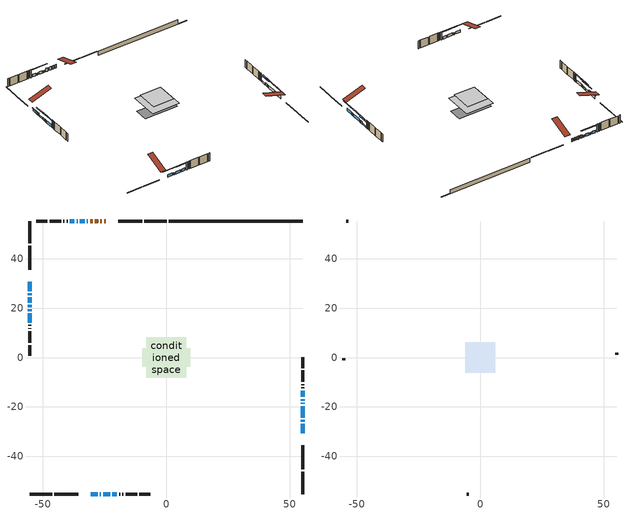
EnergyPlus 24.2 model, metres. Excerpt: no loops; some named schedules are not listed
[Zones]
conditioned space
 floor adiabatic (AdiabaticFloorConstruction): -8.12,-8.12 -8.12,8.12 8.12,8.12 8.12,-8.12 z4.27
 floor foundation (Slab1 construction): -9.73,-3.84 -9.73,3.84 9.73,3.84 9.73,-3.84 z-0.76
 wall outside (RimJoist1 construction): 0.18,55.36 -8.85,55.36 / -55.36,-55.36 -46.33,-55.36 / -55.36,55.36 -55.36,46.33 / 55.36,-55.36 55.36,-46.33 z1.83:2.13
 wall outside (RimJoist2 construction): -9.78,55.36 -19.53,55.36 / -45.4,-55.36 -35.66,-55.36 / -55.36,45.4 -55.36,35.66 / 55.36,-45.4 55.36,-35.66 z1.83:2.13
 wall outside (AdiabaticWallConstruction 1): -24.52,55.36 -25.17,55.36 / -26.1,55.36 -26.75,55.36 / -27.68,55.36 -28.98,55.36 / -29.91,55.36 -30.9,55.36 z1.83:3.86
 wall outside (AdiabaticWallConstruction): -31.82,55.36 -32.2,55.36 / -35.94,55.36 -36.31,55.36 / -26.92,-55.36 -26.54,-55.36 / 55.36,-18.79 55.36,-18.41 z1.83:3.05; -33.13,55.36 -35.01,55.36 / 55.36,-30.66 55.36,-26.9 / 55.36,-25.98 55.36,-25.34 / -30.66,-55.36 -27.84,-55.36 / -55.36,30.66 -55.36,26.9 / -55.36,25.98 -55.36,25.34 / -37.24,55.36 -39.12,55.36 / 55.36,-24.41 55.36,-19.72 / -25.61,-55.36 -22.79,-55.36 / 55.36,-17.49 55.36,-16.85 / -21.87,-55.36 -19.99,-55.36 / -55.36,19.48 -55.36,18.85 / -55.36,17.92 -55.36,14.16 z1.83:3.38; -55.36,24.41 -55.36,22.28 z1.83:2.9; -55.36,21.35 -55.36,20.41 z1.83:3.2; 55.36,-15.92 55.36,-13.39 z1.83:2.57
 wall outside (Wall1 construction): -40.05,55.36 -40.42,55.36 / -19.06,-55.36 -18.68,-55.36 / -55.36,13.23 -55.36,12.86 / 55.36,-12.46 55.36,-12.08 z1.83:6.71
 wall outside (Wall2 construction): -41.35,55.36 -41.7,55.36 / -17.75,-55.36 -17.41,-55.36 / -55.36,11.93 -55.36,11.58 / 55.36,-11.15 55.36,-10.81 z1.83:6.71
 wall outside (Wall3 construction): -42.63,55.36 -47.3,55.36 / -16.48,-55.36 -11.8,-55.36 / -55.36,10.65 -55.36,5.98 / 55.36,-9.88 55.36,-5.21 z1.83:6.71
 wall outside (Wall4 construction): -48.23,55.36 -52.65,55.36 / -10.88,-55.36 -6.46,-55.36 / -55.36,5.05 -55.36,0.63 / 55.36,-4.28 55.36,0.14 z1.83:6.71
 wall foundation (FoundationWall1 construction): 1.11,55.36,-0.76 1.11,55.36,1.83 49.93,55.36,1.83 49.93,55.36,-0.53 55.36,55.36,-0.53 55.36,55.36,-0.76
 window (WindowConstruction 11): -31.83,55.36 -32.2,55.36 z1.83:3.05
 window (WindowConstruction 3): -33.13,55.36 -35.01,55.36 z1.83:3.38
 window (WindowConstruction 4): 55.36,-30.66 55.36,-26.9 z1.83:3.38
 window (WindowConstruction 5): 55.36,-25.98 55.36,-25.34 z1.83:3.38
 window (WindowConstruction 6): -30.66,-55.36 -27.84,-55.36 z1.83:3.38
 window (WindowConstruction 12): -35.94,55.36 -36.31,55.36 z1.83:3.05
 window (WindowConstruction 7): -55.36,30.66 -55.36,26.9 z1.83:3.38
 window (WindowConstruction 8): -55.36,25.98 -55.36,25.34 z1.83:3.38
 window (WindowConstruction 9): -37.24,55.36 -39.12,55.36 z1.83:3.38
 window (WindowConstruction 10): 55.36,-24.41 55.36,-19.72 z1.83:3.38
 window (WindowConstruction 13): -26.91,-55.36 -26.54,-55.36 z1.83:3.05
 window (WindowConstruction 15): -25.61,-55.36 -22.79,-55.36 z1.83:3.38
 window (WindowConstruction 16): -55.36,24.41 -55.36,22.28 z1.83:2.9
 window (WindowConstruction 17): -55.36,21.35 -55.36,20.41 z1.83:3.2
 window (WindowConstruction 14): 55.36,-18.79 55.36,-18.41 z1.83:3.05
 window (WindowConstruction 18): 55.36,-17.48 55.36,-16.85 z1.83:3.38
 window (WindowConstruction 19): 55.36,-15.92 55.36,-13.39 z1.83:2.57
 window (WindowConstruction): -21.86,-55.36 -19.99,-55.36 z1.83:3.38
 window (WindowConstruction 1): -55.36,19.48 -55.36,18.85 z1.83:3.38
 window (WindowConstruction 2): -55.36,17.92 -55.36,14.16 z1.83:3.38
 door (Door): -24.52,55.36 -25.17,55.36 z1.83:3.86
 door (Door 1): -26.1,55.36 -26.75,55.36 z1.83:3.86
 door (Door 2): -27.68,55.36 -28.98,55.36 z1.83:3.86
 door (Door 3): -29.91,55.36 -30.9,55.36 z1.83:3.86
 ceiling adiabatic (AdiabaticFloorConstruction): 8.12,-8.12 8.12,8.12 -8.12,8.12 -8.12,-8.12 z4.27
attic - vented
 floor to conditioned space (Floor1 construction Reversed): -6.11,-6.11 -6.11,6.11 6.11,6.11 6.11,-6.11 z6.71
 wall outside (Wall5 construction): -53.58,55.36 -54.43,55.36 / -5.53,-55.36 -4.67,-55.36 / -55.36,-0.3 -55.36,-1.15 / 55.36,1.07 55.36,1.92 z1.83:6.71
 roof outside (Roof1 construction): -23.59,55.36,6.71 -23.59,43.46,10.67 -20.46,43.46,10.67 -20.46,55.36,6.71; -31.59,-55.36,6.71 -31.59,-43.46,10.67 -34.73,-43.46,10.67 -34.73,-55.36,6.71; -55.36,31.59,6.71 -43.46,31.59,10.67 -43.46,34.73,10.67 -55.36,34.73,6.71; 55.36,-31.59,6.71 43.46,-31.59,10.67 43.46,-34.73,10.67 55.36,-34.73,6.71
shading: -38.06,55.36 -30.08,55.36 -30.08,55.66 -38.06,55.66 z6.43; 55.36,-23.85 55.36,-33.71 55.66,-33.71 55.66,-23.85 z6.43; 55.36,-22.29 55.36,-29.03 55.66,-29.03 55.66,-22.29 z6.43; -24.79,-55.36 -33.71,-55.36 -33.71,-55.66 -24.79,-55.66 z6.43; -55.36,26.61 -55.36,30.96 -55.66,30.96 -55.66,26.61 z3.68; -55.36,25.04 -55.36,26.27 -55.66,26.27 -55.66,25.04 z3.68; -42.17,55.36 -34.19,55.36 -34.19,55.66 -42.17,55.66 z6.43; 55.36,-16.67 55.36,-27.46 55.66,-27.46 55.66,-16.67 z6.43; -19.74,-55.36 -28.66,-55.36 -28.66,-55.66 -19.74,-55.66 z6.43; -55.36,19.23 -55.36,27.46 -55.66,27.46 -55.66,19.23 z5.95; -55.36,17.36 -55.36,24.4 -55.66,24.4 -55.66,17.36 z6.25; 55.36,-13.8 55.36,-20.54 55.66,-20.54 55.66,-13.8 z6.43; 55.36,-10.34 55.36,-18.97 55.66,-18.97 55.66,-10.34 z5.62; -16.94,-55.36 -24.92,-55.36 -24.92,-55.66 -16.94,-55.66 z6.43; -55.36,15.8 -55.36,22.53 -55.66,22.53 -55.66,15.8 z6.43; -55.36,11.11 -55.36,20.97 -55.66,20.97 -55.66,11.11 z6.43
[Building]
Building 1: Terrain=Suburbs
[Site:Location]
Whitehorse AP_YT: Latitude {deg}=60.71; Longitude {deg}=-135.07; Time Zone {hr}=-8; Elevation {m}=706; Keep Site Location Information=Yes
[Site:GroundTemperature:Shallow]
-5.4229, -7.73249, -7.91745, -6.82143, -2.42154, 1.95786, 5.75456, 8.15968, 8.36401, 6.40785, 2.70796, -1.53709
[Site:WaterMainsTemperature]
Calculation Method=Schedule; Temperature Schedule=mains temperature schedule
[Material] Roughness=Rough; Thermal Absorptance=0.9
Name | Thickness {m} | Conductivity {W/m-K} | Density {kg/m3} | Specific Heat {J/kg-K} | Solar Absorptance | Visible Absorptance
asphalt or fiberglass shingles | 0.00635 | 0.162714 | 1121.4 | 1465.45 | 0.4 | 0.4
ceiling loosefill ins | 0.0846667 | 0.0480833 | 16.02 | 1046.75 | 0.7 | 0.7
ceiling stud and cavity | 0.1397 | 0.0988009 | 65.682 | 1177.47 | 0.7 | 0.7
concrete 4.0 in. | 0.1016 | 1.803125 | 2242.8 | 837.4 | 0.7 | 0.7
concrete 8.0 in. | 0.2032 | 1.803125 | 2242.8 | 837.4 | 0.7 | 0.7
door material | 0.04445 | 0.0451087 | 512.64 | 1214.23 | 0.7 | 0.7
exterior vertical ins | 0.108425 | 0.029427 | 32.04 | 1214.23 | 0.7 | 0.7
floor covering | 0.0127 | 0.0433444 | 54.468 | 1339.84 | 0.6 | 0.6
floor rigid ins; wall rigid ins 1 | 0.512978 | 0.029427 | 32.04 | 1214.23 | 0.7 | 0.7
floor stud and cavity | 0.1397 | 1.75129 | 37.0049 | 1207.88 | 0.7 | 0.7
furniture material conditioned space 1 | 0.1524 | 0.115458 | 640.8 | 1214.23 | 0.6 | 0.6
gypsum board | 0.0127 | 0.160291 | 801 | 837.4 | 0.6 | 0.6
gypsum board 1 | 0.0127 | 0.160291 | 801 | 837.4 | 0.7 | 0.7
osb sheathing 0.5 in. | 0.0127 | 0.115458 | 512.64 | 1214.23 | 0.7 | 0.7
osb sheathing 0.75 in. | 0.01905 | 0.115458 | 512.64 | 1214.23 | 0.7 | 0.7
osb sheathing 2.0 in. | 0.0508 | 0.115458 | 512.64 | 1214.23 | 0.7 | 0.7
rim joist rigid ins | 0.051816 | 0.029427 | 32.04 | 1214.23 | 0.7 | 0.7
rim joist stud and cavity | 0.0508 | 0.0371501 | 125.044 | 1163.47 | 0.6 | 0.6
rim joist stud and cavity 1 | 0.0508 | 0.0287471 | 125.044 | 1163.47 | 0.6 | 0.6
wall rigid ins | 0.103632 | 0.029427 | 32.04 | 1214.23 | 0.7 | 0.7
wall stud and cavity | 0.1397 | 0.0707114 | 139.0536 | 1170.24 | 0.7 | 0.7
wall stud and cavity 1 | 0.1397 | 0.0714115 | 139.0536 | 1170.24 | 0.7 | 0.7
wall stud and cavity 2 | 0.1397 | 0.0759218 | 139.0536 | 1170.24 | 0.7 | 0.7
wall stud and cavity 3 | 0.1397 | 0.0766553 | 139.0536 | 1170.24 | 0.7 | 0.7
wall stud and cavity 4 | 0.0889 | 6.1454 | 50.32683 | 1063.81 | 0.6 | 0.6
wall stud and cavity 5 | 0.0889 | 0.380278 | 52.3479 | 1209.89 | 0.7 | 0.7
wall stud and cavity 6 | 0.0889 | 0.391764 | 83.0341 | 1211.67 | 0.7 | 0.7
wood siding | 0.0254 | 0.102417 | 544.68 | 1172.36 | 0.4 | 0.4
wood siding 1 | 0.00254 | 0.102417 | 544.68 | 1172.36 | 0.4 | 0.4
wood siding 2; wood siding 3; wood siding 4 | 0.0254 | 0.102417 | 544.68 | 1172.36 | 0.7 | 0.7
[WindowMaterial:SimpleGlazingSystem]
Name | U-Factor {W/m2-K} | Solar Heat Gain Coefficient
WindowMaterial | 1.887935 | 0.59
WindowMaterial 1 | 1.91292 | 0.57
WindowMaterial 2 | 1.85784 | 0.49
WindowMaterial 3 | 1.89532 | 0.58
WindowMaterial 4 | 1.89191 | 0.59
WindowMaterial 5 | 1.94074 | 0.53
[Construction]
AdiabaticFloorConstruction: floor stud and cavity, floor rigid ins, osb sheathing 0.75 in., floor covering
AdiabaticWallConstruction: wood siding 3, wall rigid ins 1, wall stud and cavity 5, gypsum board
AdiabaticWallConstruction 1: wood siding 4, wall rigid ins 1, wall stud and cavity 5, gypsum board
Door; Door 1; Door 2; Door 3: door material
Floor1 construction Reversed: gypsum board, ceiling stud and cavity, ceiling loosefill ins
FoundationWall1 construction: concrete 8.0 in., gypsum board 1
furniture construction conditioned space 1: furniture material conditioned space 1
PartitionWallConstruction: gypsum board, wall stud and cavity 6, gypsum board
RimJoist1 construction: wood siding 2, rim joist rigid ins, osb sheathing 2.0 in., rim joist stud and cavity
RimJoist2 construction: wood siding 2, rim joist rigid ins, osb sheathing 2.0 in., rim joist stud and cavity 1
Roof1 construction: asphalt or fiberglass shingles
Slab1 construction: concrete 4.0 in.
Wall1 construction: wood siding, wall rigid ins, osb sheathing 0.5 in., wall stud and cavity, gypsum board
Wall2 construction: wood siding, wall rigid ins, osb sheathing 0.5 in., wall stud and cavity 1, gypsum board
Wall3 construction: wood siding, wall rigid ins, osb sheathing 0.5 in., wall stud and cavity 2, gypsum board
Wall4 construction: wood siding, wall rigid ins, osb sheathing 0.5 in., wall stud and cavity 3, gypsum board
Wall5 construction: wood siding 1, wall stud and cavity 4
WindowConstruction; WindowConstruction 10; WindowConstruction 15; WindowConstruction 2; WindowConstruction 3; WindowConstruction 4; WindowConstruction 6; WindowConstruction 7; WindowConstruction 9: WindowMaterial
WindowConstruction 1; WindowConstruction 18; WindowConstruction 5; WindowConstruction 8: WindowMaterial 1
WindowConstruction 11; WindowConstruction 12; WindowConstruction 13; WindowConstruction 14: WindowMaterial 2
WindowConstruction 16: WindowMaterial 3
WindowConstruction 17: WindowMaterial 4
WindowConstruction 19: WindowMaterial 5
[Zone] Multiplier=1; Part of Total Floor Area=Yes
Name | Volume {m3}
attic - vented | 96.1476
conditioned space | 1115.1
[Space]
Name | Zone | Volume {m3}
attic - vented 1 | attic - vented | 96.1476
conditioned space 1 | conditioned space | 1115.1
[ZoneInfiltration:EffectiveLeakageArea]
infil attic - vented 1: Zone or Space=attic - vented 1; Schedule=Always On Discrete; Effective Air Leakage Area {cm2}=4714.74; Stack Coefficient=0.000614986; Wind Coefficient=1.67553e-05
[ZoneMixing]
whole house fan mix: Zone or Space=attic - vented; Schedule=Always On Continuous; Design Flow Rate Calculation Method=Flow/Zone; Design Flow Rate {m3/s}=0; Source Zone or Space=conditioned space
[SurfaceProperty:ExposedFoundationPerimeter]
Slab1: Exposed Perimeter Calculation Method=TotalExposedPerimeter; Total Exposed Perimeter {m}=54.254
[InternalMass] Zone or ZoneList=conditioned space; Space or SpaceList=conditioned space 1
Name | Construction | Surface Area {m2}
furniture mass conditioned space 1 | furniture construction conditioned space 1 | 165.32
partition wall mass | PartitionWallConstruction | 413.3
[Lights]
interior lighting: Zone or ZoneList or Space or SpaceList=conditioned space 1; Schedule=interior lighting schedule; Design Level Calculation Method=LightingLevel; Lighting Level {W}=343.2; Return Air Fraction=0; Fraction Radiant=0.6; Fraction Visible=0.2; Fraction Replaceable=1
[People]
occupants: Zone or ZoneList or Space or SpaceList=conditioned space 1; Number of People Schedule=occupants schedule; Number of People Calculation Method=People; Number of People=3; Fraction Radiant=0.314171; Sensible Heat Fraction=0.56303; Activity Level Schedule=occupants activity schedule; Carbon Dioxide Generation Rate {m3/s-W}=0; Enable ASHRAE 55 Comfort Warnings=No; Mean Radiant Temperature Calculation Type=EnclosureAveraged
[ElectricEquipment] Zone or ZoneList or Space or SpaceList=conditioned space 1; Design Level Calculation Method=EquipmentLevel
Name | Schedule | Design Level {W} | Fraction Latent | Fraction Radiant | Fraction Lost
clothes dryer | clothes dryer schedule | 140.772 | 0.015 | 0.081 | 0.85
clothes washer | clothes washer schedule | 32.1985 | 0.03 | 0.162 | 0.7
cooking range | cooking range schedule | 215.147 | 0.08 | 0.432 | 0.2
dishwasher | dishwasher schedule | 66.8632 | 0.3 | 0.18 | 0.4
fridge | fridge schedule | 72.9452 | 0 | 0.6 | 0
mech vent house fan | mech vent house fan schedule | 19.9167 | 0 | 0 | 0.5
mech vent house fan cfis | mech vent house fan cfis schedule | 0 | 0 | 0 | 0
misc plug loads | misc plug loads schedule | 494.7 | 0.045 | 0.513 | 0.1
whole house fan | Always On Discrete | 0 | 0 | 0 | 1
[OtherEquipment] Zone or ZoneList or Space or SpaceList=conditioned space 1; Design Level Calculation Method=EquipmentLevel
Name | Fuel Type | Schedule | Design Level {W} | Fraction Latent | Fraction Radiant | Fraction Lost
clothes dryer 1 | Electricity | clothes dryer schedule | 0 | 0.015 | 0.081 | 0.85
cooking range 1 | Electricity | cooking range schedule | 0 | 0.08 | 0.432 | 0.2
general water use latent | None | general water use schedule | 62.594 | 1 | 0 | 0
general water use sensible | None | general water use schedule | -61.6891 | 0 | 0.6 | 0
mech vent house fan latent load | None | Always On Discrete | 0 | 1 | 0 | 0
mech vent house fan sensible load | None | Always On Discrete | 0 | 0 | 0 | 0
water heater energy adjustment1 | Electricity | Always On Discrete | 0.01 | 0 | 0 | 1
[ZoneInfiltration:DesignFlowRate] Zone or ZoneList or Space or SpaceList=conditioned space 1; Schedule=Always On Discrete; Design Flow Rate Calculation Method=Flow/Zone; Design Flow Rate {m3/s}=0
infil flow; natural vent flow; whole house fan flow
[Foundation:Kiva]
Foundation Kiva 1: Initial Indoor Air Temperature {C}=18; Wall Height Above Grade {m}=1.83002; Wall Depth Below Slab {m}=0.2032; Custom Block Material Name 1=exterior vertical ins; Custom Block Depth 1 {m}=2.59001; Custom Block X Position 1 {m}=0.2159; Custom Block Z Position 1 {m}=0
[Foundation:Kiva:Settings]
Soil Conductivity {W/m-K}=0.849921; Soil Density {kg/m3}=1842.3; Soil Specific Heat {J/kg-K}=418.7; Ground Solar Absorptivity=0.9; Ground Thermal Absorptivity=0.9; Ground Surface Roughness {m}=0.03; Far-Field Width {m}=40; Deep-Ground Boundary Condition=ZeroFlux; Deep-Ground Depth {m}=40; Minimum Cell Dimension {m}=0.2; Maximum Cell Growth Coefficient=3; Simulation Timestep=Timestep
[Exterior:Lights]
exterior lighting: Schedule=exterior lighting schedule; Design Level {W}=75.6
[Schedule:Constant]
Name | Hourly Value
Always On Continuous; mech vent house fan schedule; mech vent house fan cfis schedule; Always On Discrete | 1
occupants activity schedule | 117.228
fridge schedule | 0
[Schedule:Week:Daily]
interior lighting schedule Week Rule - Jan1-Jan27: interior lighting schedule day, interior lighting schedule day, interior lighting schedule day, interior lighting schedule day, interior lighting schedule day, interior lighting schedule day, interior lighting schedule day, interior lighting schedule default day, interior lighting schedule default day, interior lighting schedule default day, interior lighting schedule default day, interior lighting schedule default day
interior lighting schedule Week Rule - Jan28-Feb3: interior lighting schedule day, interior lighting schedule day, interior lighting schedule day, interior lighting schedule day, interior lighting schedule day 1, interior lighting schedule day 1, interior lighting schedule day 1, interior lighting schedule default day, interior lighting schedule default day, interior lighting schedule default day, interior lighting schedule default day, interior lighting schedule default day
interior lighting schedule Week Rule - Feb4-Feb24: interior lighting schedule day 1, interior lighting schedule day 1, interior lighting schedule day 1, interior lighting schedule day 1, interior lighting schedule day 1, interior lighting schedule day 1, interior lighting schedule day 1, interior lighting schedule default day, interior lighting schedule default day, interior lighting schedule default day, interior lighting schedule default day, interior lighting schedule default day
interior lighting schedule Week Rule - Feb25-Mar3: interior lighting schedule day 1, interior lighting schedule day 1, interior lighting schedule day 1, interior lighting schedule day 1, interior lighting schedule day 2, interior lighting schedule day 2, interior lighting schedule day 2, interior lighting schedule default day, interior lighting schedule default day, interior lighting schedule default day, interior lighting schedule default day, interior lighting schedule default day
interior lighting schedule Week Rule - Mar4-Mar31: interior lighting schedule day 2, interior lighting schedule day 2, interior lighting schedule day 2, interior lighting schedule day 2, interior lighting schedule day 2, interior lighting schedule day 2, interior lighting schedule day 2, interior lighting schedule default day, interior lighting schedule default day, interior lighting schedule default day, interior lighting schedule default day, interior lighting schedule default day
interior lighting schedule Week Rule - Apr1-Apr28: interior lighting schedule day 3, interior lighting schedule day 3, interior lighting schedule day 3, interior lighting schedule day 3, interior lighting schedule day 3, interior lighting schedule day 3, interior lighting schedule day 3, interior lighting schedule default day, interior lighting schedule default day, interior lighting schedule default day, interior lighting schedule default day, interior lighting schedule default day
interior lighting schedule Week Rule - Apr29-May5: interior lighting schedule day 3, interior lighting schedule day 3, interior lighting schedule day 4, interior lighting schedule day 4, interior lighting schedule day 4, interior lighting schedule day 4, interior lighting schedule day 4, interior lighting schedule default day, interior lighting schedule default day, interior lighting schedule default day, interior lighting schedule default day, interior lighting schedule default day
interior lighting schedule Week Rule - May6-May26: interior lighting schedule day 4, interior lighting schedule day 4, interior lighting schedule day 4, interior lighting schedule day 4, interior lighting schedule day 4, interior lighting schedule day 4, interior lighting schedule day 4, interior lighting schedule default day, interior lighting schedule default day, interior lighting schedule default day, interior lighting schedule default day, interior lighting schedule default day
interior lighting schedule Week Rule - May27-Jun2: interior lighting schedule day 4, interior lighting schedule day 4, interior lighting schedule day 4, interior lighting schedule day 4, interior lighting schedule day 4, interior lighting schedule day 5, interior lighting schedule day 5, interior lighting schedule default day, interior lighting schedule default day, interior lighting schedule default day, interior lighting schedule default day, interior lighting schedule default day
interior lighting schedule Week Rule - Jun3-Jun30: interior lighting schedule day 5, interior lighting schedule day 5, interior lighting schedule day 5, interior lighting schedule day 5, interior lighting schedule day 5, interior lighting schedule day 5, interior lighting schedule day 5, interior lighting schedule default day, interior lighting schedule default day, interior lighting schedule default day, interior lighting schedule default day, interior lighting schedule default day
interior lighting schedule Week Rule - Jul1-Jul28: interior lighting schedule day 6, interior lighting schedule day 6, interior lighting schedule day 6, interior lighting schedule day 6, interior lighting schedule day 6, interior lighting schedule day 6, interior lighting schedule day 6, interior lighting schedule default day, interior lighting schedule default day, interior lighting schedule default day, interior lighting schedule default day, interior lighting schedule default day
interior lighting schedule Week Rule - Jul29-Aug4: interior lighting schedule day 6, interior lighting schedule day 6, interior lighting schedule day 6, interior lighting schedule day 7, interior lighting schedule day 7, interior lighting schedule day 7, interior lighting schedule day 7, interior lighting schedule default day, interior lighting schedule default day, interior lighting schedule default day, interior lighting schedule default day, interior lighting schedule default day
interior lighting schedule Week Rule - Aug5-Aug25: interior lighting schedule day 7, interior lighting schedule day 7, interior lighting schedule day 7, interior lighting schedule day 7, interior lighting schedule day 7, interior lighting schedule day 7, interior lighting schedule day 7, interior lighting schedule default day, interior lighting schedule default day, interior lighting schedule default day, interior lighting schedule default day, interior lighting schedule default day
interior lighting schedule Week Rule - Aug26-Sep1: interior lighting schedule day 7, interior lighting schedule day 7, interior lighting schedule day 7, interior lighting schedule day 7, interior lighting schedule day 7, interior lighting schedule day 7, interior lighting schedule day 8, interior lighting schedule default day, interior lighting schedule default day, interior lighting schedule default day, interior lighting schedule default day, interior lighting schedule default day
interior lighting schedule Week Rule - Sep2-Sep29: interior lighting schedule day 8, interior lighting schedule day 8, interior lighting schedule day 8, interior lighting schedule day 8, interior lighting schedule day 8, interior lighting schedule day 8, interior lighting schedule day 8, interior lighting schedule default day, interior lighting schedule default day, interior lighting schedule default day, interior lighting schedule default day, interior lighting schedule default day
interior lighting schedule Week Rule - Sep30-Oct6: interior lighting schedule day 8, interior lighting schedule day 9, interior lighting schedule day 9, interior lighting schedule day 9, interior lighting schedule day 9, interior lighting schedule day 9, interior lighting schedule day 9, interior lighting schedule default day, interior lighting schedule default day, interior lighting schedule default day, interior lighting schedule default day, interior lighting schedule default day
interior lighting schedule Week Rule - Oct7-Oct27: interior lighting schedule day 9, interior lighting schedule day 9, interior lighting schedule day 9, interior lighting schedule day 9, interior lighting schedule day 9, interior lighting schedule day 9, interior lighting schedule day 9, interior lighting schedule default day, interior lighting schedule default day, interior lighting schedule default day, interior lighting schedule default day, interior lighting schedule default day
interior lighting schedule Week Rule - Oct28-Nov3: interior lighting schedule day 9, interior lighting schedule day 9, interior lighting schedule day 9, interior lighting schedule day 9, interior lighting schedule day 10, interior lighting schedule day 10, interior lighting schedule day 10, interior lighting schedule default day, interior lighting schedule default day, interior lighting schedule default day, interior lighting schedule default day, interior lighting schedule default day
interior lighting schedule Week Rule - Nov4-Nov24: interior lighting schedule day 10, interior lighting schedule day 10, interior lighting schedule day 10, interior lighting schedule day 10, interior lighting schedule day 10, interior lighting schedule day 10, interior lighting schedule day 10, interior lighting schedule default day, interior lighting schedule default day, interior lighting schedule default day, interior lighting schedule default day, interior lighting schedule default day
interior lighting schedule Week Rule - Nov25-Dec1: interior lighting schedule day 10, interior lighting schedule day 10, interior lighting schedule day 10, interior lighting schedule day 10, interior lighting schedule day 10, interior lighting schedule day 10, interior lighting schedule day 11, interior lighting schedule default day, interior lighting schedule default day, interior lighting schedule default day, interior lighting schedule default day, interior lighting schedule default day
interior lighting schedule Week Rule - Dec2-Dec31: interior lighting schedule day 11, interior lighting schedule day 11, interior lighting schedule day 11, interior lighting schedule day 11, interior lighting schedule day 11, interior lighting schedule day 11, interior lighting schedule day 11, interior lighting schedule default day, interior lighting schedule default day, interior lighting schedule default day, interior lighting schedule default day, interior lighting schedule default day
occupants schedule Week Rule - Jan1-Dec31: occupants schedule day, occupants schedule day, occupants schedule day, occupants schedule day, occupants schedule day, occupants schedule day, occupants schedule day, occupants schedule default day, occupants schedule default day, occupants schedule default day, occupants schedule default day, occupants schedule default day
clothes dryer schedule Week Rule - Jan1-Dec31: clothes dryer schedule day, clothes dryer schedule day, clothes dryer schedule day, clothes dryer schedule day, clothes dryer schedule day, clothes dryer schedule day, clothes dryer schedule day, clothes dryer schedule default day, clothes dryer schedule default day, clothes dryer schedule default day, clothes dryer schedule default day, clothes dryer schedule default day
clothes washer schedule Week Rule - Jan1-Dec31: clothes washer schedule day, clothes washer schedule day, clothes washer schedule day, clothes washer schedule day, clothes washer schedule day, clothes washer schedule day, clothes washer schedule day, clothes washer schedule default day, clothes washer schedule default day, clothes washer schedule default day, clothes washer schedule default day, clothes washer schedule default day
cooking range schedule Week Rule - Jan1-Dec31: cooking range schedule day, cooking range schedule day, cooking range schedule day, cooking range schedule day, cooking range schedule day, cooking range schedule day, cooking range schedule day, cooking range schedule default day, cooking range schedule default day, cooking range schedule default day, cooking range schedule default day, cooking range schedule default day
dishwasher schedule Week Rule - Jan1-Dec31: dishwasher schedule day, dishwasher schedule day, dishwasher schedule day, dishwasher schedule day, dishwasher schedule day, dishwasher schedule day, dishwasher schedule day, dishwasher schedule default day, dishwasher schedule default day, dishwasher schedule default day, dishwasher schedule default day, dishwasher schedule default day
misc plug loads schedule Week Rule - Jan1-Dec31: misc plug loads schedule day, misc plug loads schedule day, misc plug loads schedule day, misc plug loads schedule day, misc plug loads schedule day, misc plug loads schedule day, misc plug loads schedule day, misc plug loads schedule default day, misc plug loads schedule default day, misc plug loads schedule default day, misc plug loads schedule default day, misc plug loads schedule default day
general water use schedule Week Rule - Jan1-Dec31: general water use schedule day, general water use schedule day, general water use schedule day, general water use schedule day, general water use schedule day, general water use schedule day, general water use schedule day, general water use schedule default day, general water use schedule default day, general water use schedule default day, general water use schedule default day, general water use schedule default day
exterior lighting schedule Week Rule - Jan1-Jan27: exterior lighting schedule day, exterior lighting schedule day, exterior lighting schedule day, exterior lighting schedule day, exterior lighting schedule day, exterior lighting schedule day, exterior lighting schedule day, exterior lighting schedule default day, exterior lighting schedule default day, exterior lighting schedule default day, exterior lighting schedule default day, exterior lighting schedule default day
exterior lighting schedule Week Rule - Jan28-Feb3: exterior lighting schedule day, exterior lighting schedule day, exterior lighting schedule day, exterior lighting schedule day, exterior lighting schedule day 1, exterior lighting schedule day 1, exterior lighting schedule day 1, exterior lighting schedule default day, exterior lighting schedule default day, exterior lighting schedule default day, exterior lighting schedule default day, exterior lighting schedule default day
exterior lighting schedule Week Rule - Feb4-Feb24: exterior lighting schedule day 1, exterior lighting schedule day 1, exterior lighting schedule day 1, exterior lighting schedule day 1, exterior lighting schedule day 1, exterior lighting schedule day 1, exterior lighting schedule day 1, exterior lighting schedule default day, exterior lighting schedule default day, exterior lighting schedule default day, exterior lighting schedule default day, exterior lighting schedule default day
exterior lighting schedule Week Rule - Feb25-Mar3: exterior lighting schedule day 1, exterior lighting schedule day 1, exterior lighting schedule day 1, exterior lighting schedule day 1, exterior lighting schedule day 2, exterior lighting schedule day 2, exterior lighting schedule day 2, exterior lighting schedule default day, exterior lighting schedule default day, exterior lighting schedule default day, exterior lighting schedule default day, exterior lighting schedule default day
exterior lighting schedule Week Rule - Mar4-Mar31: exterior lighting schedule day 2, exterior lighting schedule day 2, exterior lighting schedule day 2, exterior lighting schedule day 2, exterior lighting schedule day 2, exterior lighting schedule day 2, exterior lighting schedule day 2, exterior lighting schedule default day, exterior lighting schedule default day, exterior lighting schedule default day, exterior lighting schedule default day, exterior lighting schedule default day
exterior lighting schedule Week Rule - Apr1-Apr28: exterior lighting schedule day 3, exterior lighting schedule day 3, exterior lighting schedule day 3, exterior lighting schedule day 3, exterior lighting schedule day 3, exterior lighting schedule day 3, exterior lighting schedule day 3, exterior lighting schedule default day, exterior lighting schedule default day, exterior lighting schedule default day, exterior lighting schedule default day, exterior lighting schedule default day
exterior lighting schedule Week Rule - Apr29-May5: exterior lighting schedule day 3, exterior lighting schedule day 3, exterior lighting schedule day 4, exterior lighting schedule day 4, exterior lighting schedule day 4, exterior lighting schedule day 4, exterior lighting schedule day 4, exterior lighting schedule default day, exterior lighting schedule default day, exterior lighting schedule default day, exterior lighting schedule default day, exterior lighting schedule default day
exterior lighting schedule Week Rule - May6-May26: exterior lighting schedule day 4, exterior lighting schedule day 4, exterior lighting schedule day 4, exterior lighting schedule day 4, exterior lighting schedule day 4, exterior lighting schedule day 4, exterior lighting schedule day 4, exterior lighting schedule default day, exterior lighting schedule default day, exterior lighting schedule default day, exterior lighting schedule default day, exterior lighting schedule default day
exterior lighting schedule Week Rule - May27-Jun2: exterior lighting schedule day 4, exterior lighting schedule day 4, exterior lighting schedule day 4, exterior lighting schedule day 4, exterior lighting schedule day 4, exterior lighting schedule day 5, exterior lighting schedule day 5, exterior lighting schedule default day, exterior lighting schedule default day, exterior lighting schedule default day, exterior lighting schedule default day, exterior lighting schedule default day
exterior lighting schedule Week Rule - Jun3-Jun30: exterior lighting schedule day 5, exterior lighting schedule day 5, exterior lighting schedule day 5, exterior lighting schedule day 5, exterior lighting schedule day 5, exterior lighting schedule day 5, exterior lighting schedule day 5, exterior lighting schedule default day, exterior lighting schedule default day, exterior lighting schedule default day, exterior lighting schedule default day, exterior lighting schedule default day
exterior lighting schedule Week Rule - Jul1-Jul28: exterior lighting schedule day 6, exterior lighting schedule day 6, exterior lighting schedule day 6, exterior lighting schedule day 6, exterior lighting schedule day 6, exterior lighting schedule day 6, exterior lighting schedule day 6, exterior lighting schedule default day, exterior lighting schedule default day, exterior lighting schedule default day, exterior lighting schedule default day, exterior lighting schedule default day
exterior lighting schedule Week Rule - Jul29-Aug4: exterior lighting schedule day 6, exterior lighting schedule day 6, exterior lighting schedule day 6, exterior lighting schedule day 7, exterior lighting schedule day 7, exterior lighting schedule day 7, exterior lighting schedule day 7, exterior lighting schedule default day, exterior lighting schedule default day, exterior lighting schedule default day, exterior lighting schedule default day, exterior lighting schedule default day
exterior lighting schedule Week Rule - Aug5-Aug25: exterior lighting schedule day 7, exterior lighting schedule day 7, exterior lighting schedule day 7, exterior lighting schedule day 7, exterior lighting schedule day 7, exterior lighting schedule day 7, exterior lighting schedule day 7, exterior lighting schedule default day, exterior lighting schedule default day, exterior lighting schedule default day, exterior lighting schedule default day, exterior lighting schedule default day
exterior lighting schedule Week Rule - Aug26-Sep1: exterior lighting schedule day 7, exterior lighting schedule day 7, exterior lighting schedule day 7, exterior lighting schedule day 7, exterior lighting schedule day 7, exterior lighting schedule day 7, exterior lighting schedule day 8, exterior lighting schedule default day, exterior lighting schedule default day, exterior lighting schedule default day, exterior lighting schedule default day, exterior lighting schedule default day
exterior lighting schedule Week Rule - Sep2-Sep29: exterior lighting schedule day 8, exterior lighting schedule day 8, exterior lighting schedule day 8, exterior lighting schedule day 8, exterior lighting schedule day 8, exterior lighting schedule day 8, exterior lighting schedule day 8, exterior lighting schedule default day, exterior lighting schedule default day, exterior lighting schedule default day, exterior lighting schedule default day, exterior lighting schedule default day
[Schedule:Year]
interior lighting schedule: interior lighting schedule Week Rule - Jan1-Jan27, 1, 1, 1, 27, interior lighting schedule Week Rule - Jan28-Feb3, 1, 28, 2, 3, interior lighting schedule Week Rule - Feb4-Feb24, 2, 4, 2, 24, interior lighting schedule Week Rule - Feb25-Mar3, 2, 25, 3, 3, interior lighting schedule Week Rule - Mar4-Mar31, 3, 4, 3, 31, interior lighting schedule Week Rule - Apr1-Apr28, 4, 1, 4, 28, interior lighting schedule Week Rule - Apr29-May5, 4, 29, 5, 5, interior lighting schedule Week Rule - May6-May26, 5, 6, 5, 26, interior lighting schedule Week Rule - May27-Jun2, 5, 27, 6, 2, interior lighting schedule Week Rule - Jun3-Jun30, 6, 3, 6, 30, interior lighting schedule Week Rule - Jul1-Jul28, 7, 1, 7, 28, interior lighting schedule Week Rule - Jul29-Aug4, 7, 29, 8, 4, interior lighting schedule Week Rule - Aug5-Aug25, 8, 5, 8, 25, interior lighting schedule Week Rule - Aug26-Sep1, 8, 26, 9, 1, interior lighting schedule Week Rule - Sep2-Sep29, 9, 2, 9, 29, interior lighting schedule Week Rule - Sep30-Oct6, 9, 30, 10, 6, interior lighting schedule Week Rule - Oct7-Oct27, 10, 7, 10, 27, interior lighting schedule Week Rule - Oct28-Nov3, 10, 28, 11, 3, interior lighting schedule Week Rule - Nov4-Nov24, 11, 4, 11, 24, interior lighting schedule Week Rule - Nov25-Dec1, 11, 25, 12, 1, interior lighting schedule Week Rule - Dec2-Dec31, 12, 2, 12, 31
occupants schedule: occupants schedule Week Rule - Jan1-Dec31, 1, 1, 12, 31
clothes dryer schedule: clothes dryer schedule Week Rule - Jan1-Dec31, 1, 1, 12, 31
clothes washer schedule: clothes washer schedule Week Rule - Jan1-Dec31, 1, 1, 12, 31
cooking range schedule: cooking range schedule Week Rule - Jan1-Dec31, 1, 1, 12, 31
dishwasher schedule: dishwasher schedule Week Rule - Jan1-Dec31, 1, 1, 12, 31
misc plug loads schedule: misc plug loads schedule Week Rule - Jan1-Dec31, 1, 1, 12, 31
general water use schedule: general water use schedule Week Rule - Jan1-Dec31, 1, 1, 12, 31
exterior lighting schedule: exterior lighting schedule Week Rule - Jan1-Jan27, 1, 1, 1, 27, exterior lighting schedule Week Rule - Jan28-Feb3, 1, 28, 2, 3, exterior lighting schedule Week Rule - Feb4-Feb24, 2, 4, 2, 24, exterior lighting schedule Week Rule - Feb25-Mar3, 2, 25, 3, 3, exterior lighting schedule Week Rule - Mar4-Mar31, 3, 4, 3, 31, exterior lighting schedule Week Rule - Apr1-Apr28, 4, 1, 4, 28, exterior lighting schedule Week Rule - Apr29-May5, 4, 29, 5, 5, exterior lighting schedule Week Rule - May6-May26, 5, 6, 5, 26, exterior lighting schedule Week Rule - May27-Jun2, 5, 27, 6, 2, exterior lighting schedule Week Rule - Jun3-Jun30, 6, 3, 6, 30, exterior lighting schedule Week Rule - Jul1-Jul28, 7, 1, 7, 28, exterior lighting schedule Week Rule - Jul29-Aug4, 7, 29, 8, 4, exterior lighting schedule Week Rule - Aug5-Aug25, 8, 5, 8, 25, exterior lighting schedule Week Rule - Aug26-Sep1, 8, 26, 9, 1, exterior lighting schedule Week Rule - Sep2-Sep29, 9, 2, 9, 29, exterior lighting schedule Week Rule - Sep30-Oct6, 9, 30, 10, 6, exterior lighting schedule Week Rule - Oct7-Oct27, 10, 7, 10, 27, exterior lighting schedule Week Rule - Oct28-Nov3, 10, 28, 11, 3, exterior lighting schedule Week Rule - Nov4-Nov24, 11, 4, 11, 24, exterior lighting schedule Week Rule - Nov25-Dec1, 11, 25, 12, 1, exterior lighting schedule Week Rule - Dec2-Dec31, 12, 2, 12, 31
[Schedule:Compact]
mains temperature schedule: Through: 01/01, For: AllDays, Until: 24:00, 1.27556, Through: 01/02, For: AllDays, Until: 24:00, 1.21222, Through: 01/03, For: AllDays, Until: 24:00, 1.15, Through: 01/04, For: AllDays, Until: 24:00, 1.08833, Through: 01/05, For: AllDays, Until: 24:00, 1.02778, Through: 01/06, For: AllDays, Until: 24:00, 0.967222, Through: 01/07, For: AllDays, Until: 24:00, 0.907778, Through: 01/08, For: AllDays, Until: 24:00, 0.848889, Through: 01/09, For: AllDays, Until: 24:00, 0.791111, Through: 01/10, For: AllDays, Until: 24:00, 0.733333, Through: 01/11, For: AllDays, Until: 24:00, 0.677222, Through: 01/12, For: AllDays, Until: 24:00, 0.621111, Through: 01/13, For: AllDays, Until: 24:00, 0.566667, Through: 01/14, For: AllDays, Until: 24:00, 0.512222, Through: 01/15, For: AllDays, Until: 24:00, 0.459444, Through: 01/16, For: AllDays, Until: 24:00, 0.407222, Through: 01/17, For: AllDays, Until: 24:00, 0.355556, Through: 01/18, For: AllDays, Until: 24:00, 0.305, Through: 01/19, For: AllDays, Until: 24:00, 0.255556, Through: 01/20, For: AllDays, Until: 24:00, 0.206667, Through: 01/21, For: AllDays, Until: 24:00, 0.158889, Through: 01/22, For: AllDays, Until: 24:00, 0.112222, Through: 01/23, For: AllDays, Until: 24:00, 0.0666667, Through: 01/24, For: AllDays, Until: 24:00, 0.0216667, Through: 01/25, For: AllDays, Until: 24:00, 0, Through: 01/26, For: AllDays, Until: 24:00, 0, Through: 01/27, For: AllDays, Until: 24:00, 0, Through: 01/28, For: AllDays, Until: 24:00, 0, Through: 01/29, For: AllDays, Until: 24:00, 0, Through: 01/30, For: AllDays, Until: 24:00, 0, Through: 01/31, For: AllDays, Until: 24:00, 0, Through: 02/01, For: AllDays, Until: 24:00, 0, Through: 02/02, For: AllDays, Until: 24:00, 0, Through: 02/03, For: AllDays, Until: 24:00, 0, Through: 02/04, For: AllDays, Until: 24:00, 0, Through: 02/05, For: AllDays, Until: 24:00, 0, Through: 02/06, For: AllDays, Until: 24:00, 0, Through: 02/07, For: AllDays, Until: 24:00, 0, Through: 02/08, For: AllDays, Until: 24:00, 0, Through: 02/09, For: AllDays, Until: 24:00, 0, Through: 02/10, For: AllDays, Until: 24:00, 0, Through: 02/11, For: AllDays, Until: 24:00, 0, Through: 02/12, For: AllDays, Until: 24:00, 0, Through: 02/13, For: AllDays, Until: 24:00, 0, Through: 02/14, For: AllDays, Until: 24:00, 0, Through: 02/15, For: AllDays, Until: 24:00, 0, Through: 02/16, For: AllDays, Until: 24:00, 0, Through: 02/17, For: AllDays, Until: 24:00, 0, Through: 02/18, For: AllDays, Until: 24:00, 0, Through: 02/19, For: AllDays, Until: 24:00, 0, Through: 02/20, For: AllDays, Until: 24:00, 0, Through: 02/21, For: AllDays, Until: 24:00, 0, Through: 02/22, For: AllDays, Until: 24:00, 0, Through: 02/23, For: AllDays, Until: 24:00, 0, Through: 02/24, For: AllDays, Until: 24:00, 0, Through: 02/25, For: AllDays, Until: 24:00, 0, Through: 02/26, For: AllDays, Until: 24:00, 0, Through: 02/27, For: AllDays, Until: 24:00, 0, Through: 02/28, For: AllDays, Until: 24:00, 0, Through: 03/01, For: AllDays, Until: 24:00, 0, Through: 03/02, For: AllDays, Until: 24:00, 0, Through: 03/03, For: AllDays, Until: 24:00, 0, Through: 03/04, For: AllDays, Until: 24:00, 0, Through: 03/05, For: AllDays, Until: 24:00, 0, Through: 03/06, For: AllDays, Until: 24:00, 0, Through: 03/07, For: AllDays, Until: 24:00, 0, Through: 03/08, For: AllDays, Until: 24:00, 0, Through: 03/09, For: AllDays, Until: 24:00, 0, Through: 03/10, For: AllDays, Until: 24:00, 0, Through: 03/11, For: AllDays, Until: 24:00, 0, Through: 03/12, For: AllDays, Until: 24:00, 0, Through: 03/13, For: AllDays, Until: 24:00, 0, Through: 03/14, For: AllDays, Until: 24:00, 0, Through: 03/15, For: AllDays, Until: 24:00, 0, Through: 03/16, For: AllDays, Until: 24:00, 0, Through: 03/17, For: AllDays, Until: 24:00, 0, Through: 03/18, For: AllDays, Until: 24:00, 0, Through: 03/19, For: AllDays, Until: 24:00, 0, Through: 03/20, For: AllDays, Until: 24:00, 0, Through: 03/21, For: AllDays, Until: 24:00, 0, Through: 03/22, For: AllDays, Until: 24:00, 0, Through: 03/23, For: AllDays, Until: 24:00, 0, Through: 03/24, For: AllDays, Until: 24:00, 0, Through: 03/25, For: AllDays, Until: 24:00, 0, Through: 03/26, For: AllDays, Until: 24:00, 0, Through: 03/27, For: AllDays, Until: 24:00, 0, Through: 03/28, For: AllDays, Until: 24:00, 0, Through: 03/29, For: AllDays, Until: 24:00, 0, Through: 03/30, For: AllDays, Until: 24:00, 0, Through: 03/31, For: AllDays, Until: 24:00, 0, Through: 04/01, For: AllDays, Until: 24:00, 0, Through: 04/02, For: AllDays, Until: 24:00, 0, Through: 04/03, For: AllDays, Until: 24:00, 0, Through: 04/04, For: AllDays, Until: 24:00, 0, Through: 04/05, For: AllDays, Until: 24:00, 0, Through: 04/06, For: AllDays, Until: 24:00, 0, Through: 04/07, For: AllDays, Until: 24:00, 0, Through: 04/08, For: AllDays, Until: 24:00, 0, Through: 04/09, For: AllDays, Until: 24:00, 0, Through: 04/10, For: AllDays, Until: 24:00, 0.0316667, Through: 04/11, For: AllDays, Until: 24:00, 0.0766667, Through: 04/12, For: AllDays, Until: 24:00, 0.122778, Through: 04/13, For: AllDays, Until: 24:00, 0.169444, Through: 04/14, For: AllDays, Until: 24:00, 0.217778, Through: 04/15, For: AllDays, Until: 24:00, 0.266667, Through: 04/16, For: AllDays, Until: 24:00, 0.316111, Through: 04/17, For: AllDays, Until: 24:00, 0.367222, Through: 04/18, For: AllDays, Until: 24:00, 0.418333, Through: 04/19, For: AllDays, Until: 24:00, 0.471111, Through: 04/20, For: AllDays, Until: 24:00, 0.524444, Through: 04/21, For: AllDays, Until: 24:00, 0.578889, Through: 04/22, For: AllDays, Until: 24:00, 0.633889, Through: 04/23, For: AllDays, Until: 24:00, 0.689444, Through: 04/24, For: AllDays, Until: 24:00, 0.746111, Through: 04/25, For: AllDays, Until: 24:00, 0.803889, Through: 04/26, For: AllDays, Until: 24:00, 0.862222, Through: 04/27, For: AllDays, Until: 24:00, 0.921111, Through: 04/28, For: AllDays, Until: 24:00, 0.980556, Through: 04/29, For: AllDays, Until: 24:00, 1.04111, Through: 04/30, For: AllDays, Until: 24:00, 1.10222, Through: 05/01, For: AllDays, Until: 24:00, 1.16389, Through: 05/02, For: AllDays, Until: 24:00, 1.22667, Through: 05/03, For: AllDays, Until: 24:00, 1.28944, Through: 05/04, For: AllDays, Until: 24:00, 1.35333, Through: 05/05, For: AllDays, Until: 24:00, 1.41778, Through: 05/06, For: AllDays, Until: 24:00, 1.48278, Through: 05/07, For: AllDays, Until: 24:00, 1.54778, Through: 05/08, For: AllDays, Until: 24:00, 1.61389, Through: 05/09, For: AllDays, Until: 24:00, 1.68056, Through: 05/10, For: AllDays, Until: 24:00, 1.74778, Through: 05/11, For: AllDays, Until: 24:00, 1.815, Through: 05/12, For: AllDays, Until: 24:00, 1.88333, Through: 05/13, For: AllDays, Until: 24:00, 1.95167, Through: 05/14, For: AllDays, Until: 24:00, 2.02056, Through: 05/15, For: AllDays, Until: 24:00, 2.09, Through: 05/16, For: AllDays, Until: 24:00, 2.15944, Through: 05/17, For: AllDays, Until: 24:00, 2.22944, Through: 05/18, For: AllDays, Until: 24:00, 2.3, Through: 05/19, For: AllDays, Until: 24:00, 2.37111, Through: 05/20, For: AllDays, Until: 24:00, 2.44167, Through: 05/21, For: AllDays, Until: 24:00, 2.51333, Through: 05/22, For: AllDays, Until: 24:00, 2.585, Through: 05/23, For: AllDays, Until: 24:00, 2.65667, Through: 05/24, For: AllDays, Until: 24:00, 2.72889, Through: 05/25, For: AllDays, Until: 24:00, 2.80111, Through: 05/26, For: AllDays, Until: 24:00, 2.87333, Through: 05/27, For: AllDays, Until: 24:00, 2.94556, Through: 05/28, For: AllDays, Until: 24:00, 3.01833, Through: 05/29, For: AllDays, Until: 24:00, 3.09111, Through: 05/30, For: AllDays, Until: 24:00, 3.16444, Through: 05/31, For: AllDays, Until: 24:00, 3.23722, Through: 06/01, For: AllDays, Until: 24:00, 3.31, Through: 06/02, For: AllDays, Until: 24:00, 3.38333, Through: 06/03, For: AllDays, Until: 24:00, 3.45611, Through: 06/04, For: AllDays, Until: 24:00, 3.52944, Through: 06/05, For: AllDays, Until: 24:00, 3.60222, Through: 06/06, For: AllDays, Until: 24:00, 3.675, Through: 06/07, For: AllDays, Until: 24:00, 3.74833, Through: 06/08, For: AllDays, Until: 24:00, 3.82056, Through: 06/09, For: AllDays, Until: 24:00, 3.89333, Through: 06/10, For: AllDays, Until: 24:00, 3.96611, Through: 06/11, For: AllDays, Until: 24:00, 4.03833, Through: 06/12, For: AllDays, Until: 24:00, 4.11, Through: 06/13, For: AllDays, Until: 24:00, 4.18222, Through: 06/14, For: AllDays, Until: 24:00, 4.25389, Through: 06/15, For: AllDays, Until: 24:00, 4.325, Through: 06/16, For: AllDays, Until: 24:00, 4.39611, Through: 06/17, For: AllDays, Until: 24:00, 4.46722, Through: 06/18, For: AllDays, Until: 24:00, 4.53778, Through: 06/19, For: AllDays, Until: 24:00, 4.60778, Through: 06/20, For: AllDays, Until: 24:00, 4.67778, Through: 06/21, For: AllDays, Until: 24:00, 4.74722, Through: 06/22, For: AllDays, Until: 24:00, 4.81611, Through: 06/23, For: AllDays, Until: 24:00, 4.885, Through: 06/24, For: AllDays, Until: 24:00, 4.95278, Through: 06/25, For: AllDays, Until: 24:00, 5.02056, Through: 06/26, For: AllDays, Until: 24:00, 5.08778, Through: 06/27, For: AllDays, Until: 24:00, 5.15444, Through: 06/28, For: AllDays, Until: 24:00, 5.22111, Through: 06/29, For: AllDays, Until: 24:00, 5.28667, Through: 06/30, For: AllDays, Until: 24:00, 5.35167, Through: 07/01, For: AllDays, Until: 24:00, 5.41611, Through: 07/02, For: AllDays, Until: 24:00, 5.48, Through: 07/03, For: AllDays, Until: 24:00, 5.54333, Through: 07/04, For: AllDays, Until: 24:00, 5.60611, Through: 07/05, For: AllDays, Until: 24:00, 5.66833, Through: 07/06, For: AllDays, Until: 24:00, 5.72944, Through: 07/07, For: AllDays, Until: 24:00, 5.79, Through: 07/08, For: AllDays, Until: 24:00, 5.85, Through: 07/09, For: AllDays, Until: 24:00, 5.90944, Through: 07/10, For: AllDays, Until: 24:00, 5.96778, Through: 07/11, For: AllDays, Until: 24:00, 6.02556, Through: 07/12, For: AllDays, Until: 24:00, 6.08222, Through: 07/13, For: AllDays, Until: 24:00, 6.13833, Through: 07/14, For: AllDays, Until: 24:00, 6.19389, Through: 07/15, For: AllDays, Until: 24:00, 6.24833, Through: 07/16, For: AllDays, Until: 24:00, 6.30222, Through: 07/17, For: AllDays, Until: 24:00, 6.355, Through: 07/18, For: AllDays, Until: 24:00, 6.40667, Through: 07/19, For: AllDays, Until: 24:00, 6.45778, Through: 07/20, For: AllDays, Until: 24:00, 6.50778, Through: 07/21, For: AllDays, Until: 24:00, 6.55722, Through: 07/22, For: AllDays, Until: 24:00, 6.60556, Through: 07/23, For: AllDays, Until: 24:00, 6.65278, Through: 07/24, For: AllDays, Until: 24:00, 6.69889, Through: 07/25, For: AllDays, Until: 24:00, 6.74444, Through: 07/26, For: AllDays, Until: 24:00, 6.78889, Through: 07/27, For: AllDays, Until: 24:00, 6.83222, Through: 07/28, For: AllDays, Until: 24:00, 6.87444, Through: 07/29, For: AllDays, Until: 24:00, 6.91611, Through: 07/30, For: AllDays, Until: 24:00, 6.95611, Through: 07/31, For: AllDays, Until: 24:00, 6.99556, Through: 08/01, For: AllDays, Until: 24:00, 7.03333, Through: 08/02, For: AllDays, Until: 24:00, 7.07056, Through: 08/03, For: AllDays, Until: 24:00, 7.10667, Through: 08/04, For: AllDays, Until: 24:00, 7.14167, Through: 08/05, For: AllDays, Until: 24:00, 7.175, Through: 08/06, For: AllDays, Until: 24:00, 7.20778, Through: 08/07, For: AllDays, Until: 24:00, 7.23944, Through: 08/08, For: AllDays, Until: 24:00, 7.27, Through: 08/09, For: AllDays, Until: 24:00, 7.29889, Through: 08/10, For: AllDays, Until: 24:00, 7.32722, Through: 08/11, For: AllDays, Until: 24:00, 7.35389, Through: 08/12, For: AllDays, Until: 24:00, 7.38, Through: 08/13, For: AllDays, Until: 24:00, 7.40444, Through: 08/14, For: AllDays, Until: 24:00, 7.42778, Through: 08/15, For: AllDays, Until: 24:00, 7.45, Through: 08/16, For: AllDays, Until: 24:00, 7.47111, Through: 08/17, For: AllDays, Until: 24:00, 7.49111, Through: 08/18, For: AllDays, Until: 24:00, 7.50944, Through: 08/19, For: AllDays, Until: 24:00, 7.52667, Through: 08/20, For: AllDays, Until: 24:00, 7.54278, Through: 08/21, For: AllDays, Until: 24:00, 7.55778, Through: 08/22, For: AllDays, Until: 24:00, 7.57167, Through: 08/23, For: AllDays, Until: 24:00, 7.58389, Through: 08/24, For: AllDays, Until: 24:00, 7.595, Through: 08/25, For: AllDays, Until: 24:00, 7.605, Through: 08/26, For: AllDays, Until: 24:00, 7.61389, Through: 08/27, For: AllDays, Until: 24:00, 7.62111, Through: 08/28, For: AllDays, Until: 24:00, 7.62778, Through: 08/29, For: AllDays, Until: 24:00, 7.63222, Through: 08/30, For: AllDays, Until: 24:00, 7.63611, Through: 08/31, For: AllDays, Until: 24:00, 7.63833, Through: 09/01, For: AllDays, Until: 24:00, 7.64, Through: 09/02, For: AllDays, Until: 24:00, 7.63944, Through: 09/03, For: AllDays, Until: 24:00, 7.63833, Through: 09/04, For: AllDays, Until: 24:00, 7.63556, Through: 09/05, For: AllDays, Until: 24:00, 7.63222, Through: 09/06, For: AllDays, Until: 24:00, 7.62667, Through: 09/07, For: AllDays, Until: 24:00, 7.62056, Through: 09/08, For: AllDays, Until: 24:00, 7.61278, Through: 09/09, For: AllDays, Until: 24:00, 7.60389, Through: 09/10, For: AllDays, Until: 24:00, 7.59389, Through: 09/11, For: AllDays, Until: 24:00, 7.58278, Through: 09/12, For: AllDays, Until: 24:00, 7.57, Through: 09/13, For: AllDays, Until: 24:00, 7.55611, Through: 09/14, For: AllDays, Until: 24:00, 7.54111, Through: 09/15, For: AllDays, Until: 24:00, 7.525, Through: 09/16, For: AllDays, Until: 24:00, 7.50722, Through: 09/17, For: AllDays, Until: 24:00, 7.48889, Through: 09/18, For: AllDays, Until: 24:00, 7.46889, Through: 09/19, For: AllDays, Until: 24:00, 7.44778, Through: 09/20, For: AllDays, Until: 24:00, 7.42556, Through: 09/21, For: AllDays, Until: 24:00, 7.40167, Through: 09/22, For: AllDays, Until: 24:00, 7.37722, Through: 09/23, For: AllDays, Until: 24:00, 7.35111, Through: 09/24, For: AllDays, Until: 24:00, 7.32389, Through: 09/25, For: AllDays, Until: 24:00, 7.29611, Through: 09/26, For: AllDays, Until: 24:00, 7.26667, Through: 09/27, For: AllDays, Until: 24:00, 7.23611, Through: 09/28, For: AllDays, Until: 24:00, 7.20444, Through: 09/29, For: AllDays, Until: 24:00, 7.17167, Through: 09/30, For: AllDays, Until: 24:00, 7.13778, Through: 10/01, For: AllDays, Until: 24:00, 7.10278, Through: 10/02, For: AllDays, Until: 24:00, 7.06667, Through: 10/03, For: AllDays, Until: 24:00, 7.02944, Through: 10/04, For: AllDays, Until: 24:00, 6.99111, Through: 10/05, For: AllDays, Until: 24:00, 6.95167, Through: 10/06, For: AllDays, Until: 24:00, 6.91111, Through: 10/07, For: AllDays, Until: 24:00, 6.87, Through: 10/08, For: AllDays, Until: 24:00, 6.82722, Through: 10/09, For: AllDays, Until: 24:00, 6.78389, Through: 10/10, For: AllDays, Until: 24:00, 6.73944, Through: 10/11, For: AllDays, Until: 24:00, 6.69389, Through: 10/12, For: AllDays, Until: 24:00, 6.64722, Through: 10/13, For: AllDays, Until: 24:00, 6.6, Through: 10/14, For: AllDays, Until: 24:00, 6.55167, Through: 10/15, For: AllDays, Until: 24:00, 6.50222, Through: 10/16, For: AllDays, Until: 24:00, 6.45222, Through: 10/17, For: AllDays, Until: 24:00, 6.40111, Through: 10/18, For: AllDays, Until: 24:00, 6.34889, Through: 10/19, For: AllDays, Until: 24:00, 6.29611, Through: 10/20, For: AllDays, Until: 24:00, 6.24222, Through: 10/21, For: AllDays, Until: 24:00, 6.18778, Through: 10/22, For: AllDays, Until: 24:00, 6.13222, Through: 10/23, For: AllDays, Until: 24:00, 6.07611, Through: 10/24, For: AllDays, Until: 24:00, 6.01889, Through: 10/25, For: AllDays, Until: 24:00, 5.96111, Through: 10/26, For: AllDays, Until: 24:00, 5.90278, Through: 10/27, For: AllDays, Until: 24:00, 5.84333, Through: 10/28, For: AllDays, Until: 24:00, 5.78333, Through: 10/29, For: AllDays, Until: 24:00, 5.72278, Through: 10/30, For: AllDays, Until: 24:00, 5.66111, Through: 10/31, For: AllDays, Until: 24:00, 5.59889, Through: 11/01, For: AllDays, Until: 24:00, 5.53611, Through: 11/02, For: AllDays, Until: 24:00, 5.47278, Through: 11/03, For: AllDays, Until: 24:00, 5.40889, Through: 11/04, For: AllDays, Until: 24:00, 5.34444, Through: 11/05, For: AllDays, Until: 24:00, 5.27944, Through: 11/06, For: AllDays, Until: 24:00, 5.21333, Through: 11/07, For: AllDays, Until: 24:00, 5.14722, Through: 11/08, For: AllDays, Until: 24:00, 5.08056, Through: 11/09, For: AllDays, Until: 24:00, 5.01333, Through: 11/10, For: AllDays, Until: 24:00, 4.94556, Through: 11/11, For: AllDays, Until: 24:00, 4.87722, Through: 11/12, For: AllDays, Until: 24:00, 4.80833, Through: 11/13, For: AllDays, Until: 24:00, 4.73944, Through: 11/14, For: AllDays, Until: 24:00, 4.67, Through: 11/15, For: AllDays, Until: 24:00, 4.6, Through: 11/16, For: AllDays, Until: 24:00, 4.53, Through: 11/17, For: AllDays, Until: 24:00, 4.45944, Through: 11/18, For: AllDays, Until: 24:00, 4.38833, Through: 11/19, For: AllDays, Until: 24:00, 4.31722, Through: 11/20, For: AllDays, Until: 24:00, 4.24556, Through: 11/21, For: AllDays, Until: 24:00, 4.17389, Through: 11/22, For: AllDays, Until: 24:00, 4.10222, Through: 11/23, For: AllDays, Until: 24:00, 4.03, Through: 11/24, For: AllDays, Until: 24:00, 3.95778, Through: 11/25, For: AllDays, Until: 24:00, 3.88556, Through: 11/26, For: AllDays, Until: 24:00, 3.81278, Through: 11/27, For: AllDays, Until: 24:00, 3.74, Through: 11/28, For: AllDays, Until: 24:00, 3.66722, Through: 11/29, For: AllDays, Until: 24:00, 3.59389, Through: 11/30, For: AllDays, Until: 24:00, 3.52111, Through: 12/01, For: AllDays, Until: 24:00, 3.44833, Through: 12/02, For: AllDays, Until: 24:00, 3.375, Through: 12/03, For: AllDays, Until: 24:00, 3.30222, Through: 12/04, For: AllDays, Until: 24:00, 3.22889, Through: 12/05, For: AllDays, Until: 24:00, 3.15611, Through: 12/06, For: AllDays, Until: 24:00, 3.08333, Through: 12/07, For: AllDays, Until: 24:00, 3.01056, Through: 12/08, For: AllDays, Until: 24:00, 2.93778, Through: 12/09, For: AllDays, Until: 24:00, 2.865, Through: 12/10, For: AllDays, Until: 24:00, 2.79278, Through: 12/11, For: AllDays, Until: 24:00, 2.72056, Through: 12/12, For: AllDays, Until: 24:00, 2.64833, Through: 12/13, For: AllDays, Until: 24:00, 2.57667, Through: 12/14, For: AllDays, Until: 24:00, 2.505, Through: 12/15, For: AllDays, Until: 24:00, 2.43389, Through: 12/16, For: AllDays, Until: 24:00, 2.36278, Through: 12/17, For: AllDays, Until: 24:00, 2.29222, Through: 12/18, For: AllDays, Until: 24:00, 2.22167, Through: 12/19, For: AllDays, Until: 24:00, 2.15167, Through: 12/20, For: AllDays, Until: 24:00, 2.08222, Through: 12/21, For: AllDays, Until: 24:00, 2.01278, Through: 12/22, For: AllDays, Until: 24:00, 1.94389, Through: 12/23, For: AllDays, Until: 24:00, 1.87556, Through: 12/24, For: AllDays, Until: 24:00, 1.80778, Through: 12/25, For: AllDays, Until: 24:00, 1.74, Through: 12/26, For: AllDays, Until: 24:00, 1.67333, Through: 12/27, For: AllDays, Until: 24:00, 1.60667, Through: 12/28, For: AllDays, Until: 24:00, 1.54056, Through: 12/29, For: AllDays, Until: 24:00, 1.475, Through: 12/30, For: AllDays, Until: 24:00, 1.41056, Through: 12/31, For: AllDays, Until: 24:00, 1.34611
